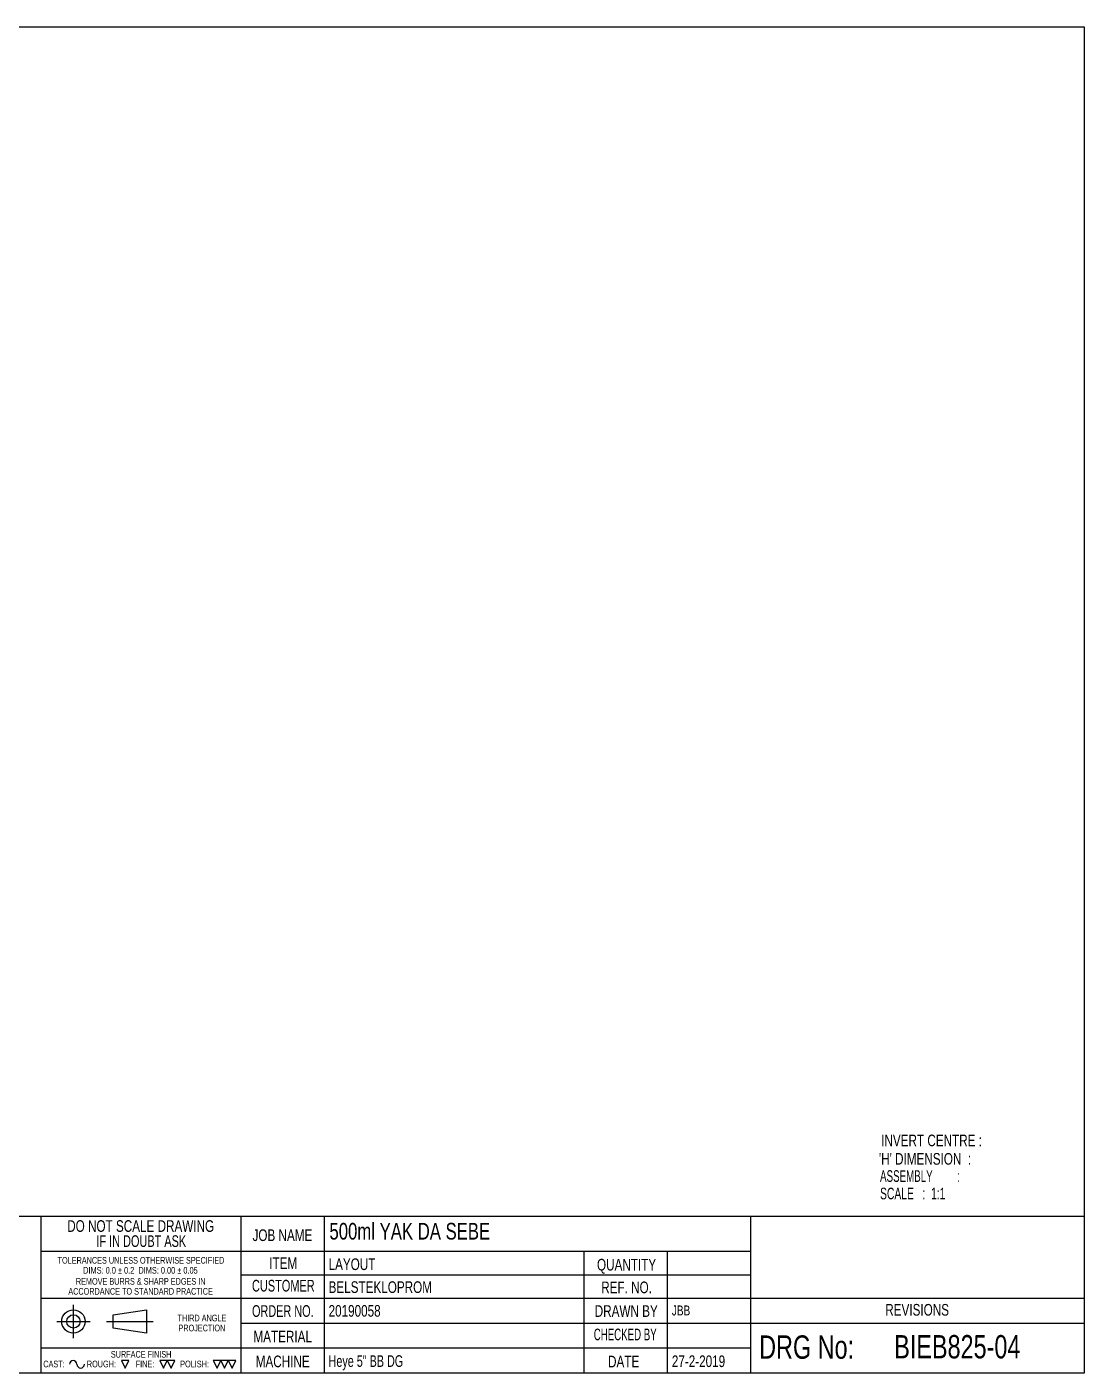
# Model space of a CAD drawing. Header units: millimetres. Extents: x 8 to 586, y 8 to 412.
# Drawn here: x 268.8 to 586, y 8 to 412 of the extents above; entities that cross this region are included whole.
import ezdxf

# ---------------------------------------------------------------- set-up
doc = ezdxf.new("R2010")
doc.units = ezdxf.units.MM
doc.layers.add('DIMENSIONS', color=2, linetype='Continuous')
doc.layers.add('TEXT', color=2, linetype='Continuous')
doc.layers.add('OUTLINE', color=7, linetype='Continuous', lineweight=25)
doc.styles.add('SLDTEXTSTYLE0', font='TXT', dxfattribs={"width": 0.75})
doc.styles.add('SLDTEXTSTYLE1', font='TXT', dxfattribs={"width": 0.660714})
doc.styles.add('SLDTEXTSTYLE2', font='TXT', dxfattribs={"width": 0.692308})
doc.styles.add('SLDTEXTSTYLE3', font='TXT', dxfattribs={"width": 0.702531})
doc.styles.add('SLDTEXTSTYLE4', font='TXT', dxfattribs={"width": 0.696874})
doc.styles.add('SLDTEXTSTYLE5', font='TXT', dxfattribs={"width": 0.620208})
doc.styles.add('SLDTEXTSTYLE6', font='TXT', dxfattribs={"width": 0.7})
doc.styles.add('SLDTEXTSTYLE7', font='TXT', dxfattribs={"width": 0.691176})
doc.styles.add('SLDTEXTSTYLE8', font='TXT', dxfattribs={"width": 0.625})
doc.dimstyles.new('SLDDIMSTYLE4', dxfattribs={"dimtxt": 3.5, "dimasz": 2, "dimexe": 0, "dimexo": 0.0625, "dimgap": 0.875, "dimtad": 1, "dimrnd": 1e-09, "dimzin": 12, "dimdsep": 46, "dimtxsty": 'SLDTEXTSTYLE0', "dimsah": 1, "dimcen": 0, "dimadec": 0, "dimazin": 3, "dimtfac": 1, "dimtofl": 0, "dimtmove": 0, "dimatfit": 3, "dimfxl": 0, "dimfrac": 2, "dimtolj": 1, "dimtzin": 12, "dimarcsym": 0})

# ---------------------------------------------------------------- blocks, each defined once
blk = doc.blocks.new('SW_NOTE_0')
at = {"layer": 'TEXT', "color": 0, "char_height": 3.5, "attachment_point": 2}
for s, insert, style in [('DO NOT SCALE DRAWING', (28.71, 4.5), 'SLDTEXTSTYLE0'), ('IF IN DOUBT ASK', (28.89, -0.03), 'SLDTEXTSTYLE6')]:
    blk.add_mtext(s, dxfattribs=dict(at, insert=insert, style=style))
blk = doc.blocks.new('SW_NOTE_0_1')
at = {"layer": 'TEXT', "color": 0, "char_height": 2, "attachment_point": 2}
for s, insert, style in [('TOLERANCES UNLESS OTHERWISE SPECIFIED', (27.09, 2.57), 'SLDTEXTSTYLE0'), ('DIMS: 0.0 ± 0.2  DIMS: 0.00 ± 0.05', (26.93, -0.43), 'SLDTEXTSTYLE7')]:
    blk.add_mtext(s, dxfattribs=dict(at, insert=insert, style=style))
blk = doc.blocks.new('SW_NOTE_0_2')
at = {"layer": 'TEXT', "color": 0, "char_height": 2, "attachment_point": 2, "style": 'SLDTEXTSTYLE0'}
for s, insert in [('REMOVE BURRS & SHARP EDGES IN', (21.78, 2.57)), ('ACCORDANCE TO STANDARD PRACTICE', (21.75, -0.43))]:
    blk.add_mtext(s, dxfattribs=dict(at, insert=insert))
blk = doc.blocks.new('SW_NOTE_0_3')
at = {"layer": 'TEXT', "color": 0, "char_height": 2, "attachment_point": 2, "style": 'SLDTEXTSTYLE0'}
for s, insert in [('THIRD ANGLE', (8.34, 2.57)), ('PROJECTION', (8.33, -0.43))]:
    blk.add_mtext(s, dxfattribs=dict(at, insert=insert))
blk = doc.blocks.new('_D_7')
at = {"layer": 'DIMENSIONS'}
blk.add_line((196.92, 168.41), (179.47, 166.88), dxfattribs=at)
blk.add_solid([(196.92, 168.41), (194.89, 168.73), (194.97, 167.74)], dxfattribs=at)
at = {"layer": 'DIMENSIONS', "insert": (179.08, 171.37), "char_height": 3.5, "attachment_point": 1, "rotation": 5.0119, "style": 'SLDTEXTSTYLE0'}
blk.add_mtext('R101,8', dxfattribs=at)

msp = doc.modelspace()

# ---------------------------------------------------------------- linework, layer by layer
at = {"layer": 'OUTLINE'}
for p, q in [((8, 412), (586, 412)), ((586, 412), (586, 8)), ((586, 55), (183, 55)), ((273, 55), (273, 8)), ((333, 55), (333, 8)), ((358, 55), (358, 8)), ((486, 8), (486, 55)), ((333, 44.5), (273, 44.5)), ((486, 44.5), (333, 44.5)), ((436, 8), (436, 44.5)), ((461, 8), (461, 44.5)), ((333, 37.5), (486, 37.5)), ((273, 30.5), (586, 30.5)), ((282.776, 18.5), (282.776, 28.5)), ((294.675, 25.5), (304.675, 27)), ((294.675, 21.5), (294.675, 25.5)), ((304.675, 27), (304.675, 20)), ((277.776, 23.5), (287.776, 23.5)), ((292.675, 23.5), (306.675, 23.5)), ((304.675, 20), (294.675, 21.5)), ((333, 23), (486, 23)), ((486, 23), (586, 23)), ((486, 15.5), (273, 15.5)), ((299.419, 11.75), (297.169, 11.75)), ((297.169, 11.75), (298.294, 9.5)), ((298.294, 9.5), (299.419, 11.75)), ((310.932, 11.75), (308.682, 11.75)), ((308.682, 11.75), (309.807, 9.5)), ((309.807, 9.5), (310.932, 11.75)), ((313.182, 11.75), (310.932, 11.75)), ((310.932, 11.75), (312.057, 9.5)), ((312.057, 9.5), (313.182, 11.75)), ((327, 11.75), (324.75, 11.75)), ((324.75, 11.75), (325.875, 9.5)), ((325.875, 9.5), (327, 11.75)), ((329.25, 11.75), (327, 11.75)), ((327, 11.75), (328.125, 9.5)), ((328.125, 9.5), (329.25, 11.75)), ((331.5, 11.75), (329.25, 11.75)), ((329.25, 11.75), (330.375, 9.5)), ((330.375, 9.5), (331.5, 11.75)), ((586, 8), (8, 8))]:
    msp.add_line(p, q, dxfattribs=at)
for radius in [3.5, 2]:
    msp.add_circle((282.776, 23.5), radius, dxfattribs=at)
for centre, start, end in [((282.708, 10.625), 0, 180), ((284.958, 10.625), 180, 0)]:
    msp.add_arc(centre, 1.125, start, end, dxfattribs=at)

# ---------------------------------------------------------------- block references
at = {"layer": 'TEXT'}
for name, p in [('SW_NOTE_0', (274.247, 49.382)), ('SW_NOTE_0_1', (275.956, 40.275)), ('SW_NOTE_0_2', (281.179, 33.954)), ('SW_NOTE_0_3', (312.989, 22.954))]:
    msp.add_blockref(name, p, dxfattribs=at)

# ---------------------------------------------------------------- texts
for s, insert, char_height, attachment_point, style in [('INVERT CENTRE :', (525.132, 79.566), 3.5, 1, 'SLDTEXTSTYLE0'), ("'H' DIMENSION  :", (524.444, 74.039), 3.5, 1, 'SLDTEXTSTYLE0'), ('ASSEMBLY         :', (524.796, 68.878), 3.5, 1, 'SLDTEXTSTYLE8'), ('SCALE   :  1:1', (524.796, 63.641), 3.5, 1, 'SLDTEXTSTYLE1'), ('500ml YAK DA SEBE', (359.596, 53.071), 5, 1, 'SLDTEXTSTYLE0'), ('JOB NAME', (345.487, 51.128), 3.5, 2, 'SLDTEXTSTYLE0'), ('ITEM', (345.719, 42.701), 3.5, 2, 'SLDTEXTSTYLE0'), ('LAYOUT', (359.336, 42.422), 3.5, 1, 'SLDTEXTSTYLE0'), ('QUANTITY', (448.743, 42.282), 3.5, 2, 'SLDTEXTSTYLE0'), ('CUSTOMER', (345.756, 35.974), 3.5, 2, 'SLDTEXTSTYLE3'), ('BELSTEKLOPROM', (359.336, 35.546), 3.5, 1, 'SLDTEXTSTYLE0'), ('REF. NO.', (448.743, 35.47), 3.5, 2, 'SLDTEXTSTYLE0'), ('ORDER NO.', (345.608, 28.371), 3.5, 2, 'SLDTEXTSTYLE4'), ('20190058', (359.336, 28.424), 3.5, 1, 'SLDTEXTSTYLE0'), ('DRAWN BY', (448.648, 28.361), 3.5, 2, 'SLDTEXTSTYLE0'), ('JBB', (462.319, 28.29), 3, 1, 'SLDTEXTSTYLE0'), ('REVISIONS', (535.919, 28.74), 3.5, 2, 'SLDTEXTSTYLE0'), ('MATERIAL', (345.571, 20.703), 3.5, 2, 'SLDTEXTSTYLE0'), ('CHECKED BY', (448.336, 21.339), 3.5, 2, 'SLDTEXTSTYLE5'), ('DRG No:', (488.52, 19.303), 7, 1, 'SLDTEXTSTYLE0'), ('BIEB825-04', (529.047, 19.41), 7, 1, 'SLDTEXTSTYLE0'), ('SURFACE FINISH', (303.101, 14.636), 2, 2, 'SLDTEXTSTYLE0'), ('MACHINE', (345.568, 13.254), 3.5, 2, 'SLDTEXTSTYLE0'), ('Heye 5" BB DG', (359.329, 13.353), 3.5, 1, 'SLDTEXTSTYLE2'), ('DATE', (447.867, 13.206), 3.5, 2, 'SLDTEXTSTYLE0'), ('27-2-2019', (462.319, 13.305), 3.5, 1, 'SLDTEXTSTYLE0'), ('CAST:', (273.741, 11.719), 2, 1, 'SLDTEXTSTYLE0'), ('ROUGH:', (286.818, 11.719), 2, 1, 'SLDTEXTSTYLE0'), ('FINE:', (301.472, 11.719), 2, 1, 'SLDTEXTSTYLE0'), ('POLISH:', (314.824, 11.719), 2, 1, 'SLDTEXTSTYLE0')]:
    msp.add_mtext(s, dxfattribs=dict(at, insert=insert, char_height=char_height, attachment_point=attachment_point, style=style))

# ---------------------------------------------------------------- dimensions: what is measured, and where the dimension line sits
at = {"layer": 'DIMENSIONS'}
dim = msp.add_radius_dim(center=(298.334, 177.303), mpoint=(196.923, 168.41), dimstyle='SLDDIMSTYLE4', dxfattribs=at)
dim.commit()
dim.dimension.update_dxf_attribs({"geometry": '_D_7', "text_midpoint": (186.648, 167.509), "dimtype": 164})

doc.saveas('drawing.dxf')
